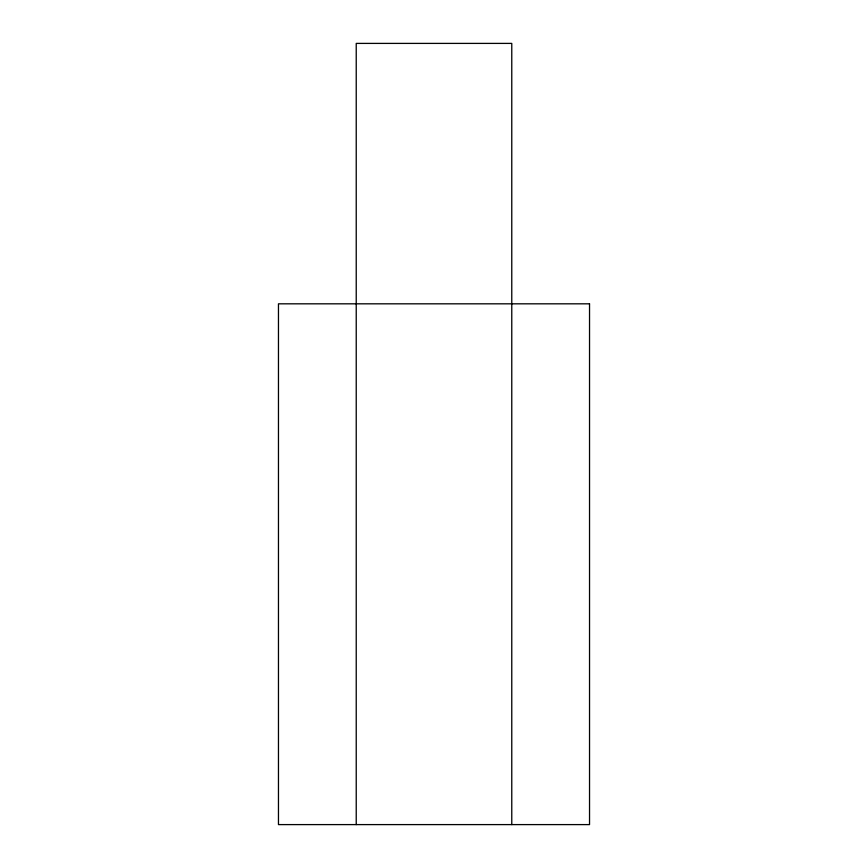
<?xml version="1.0" encoding="UTF-8"?>
<svg xmlns="http://www.w3.org/2000/svg" width="868" height="868" viewBox="0 0 868 868"><rect width="100%" height="100%" fill="white"/><g stroke="black" fill="none" stroke-linecap="round" stroke-linejoin="round"><path stroke-width="1.3" d="M511.773 824.6L511.773 43.4L356.227 43.4L356.227 824.6M589.535 303.822L278.465 303.822L278.465 824.6L589.535 824.6L589.535 303.822"/></g></svg>
